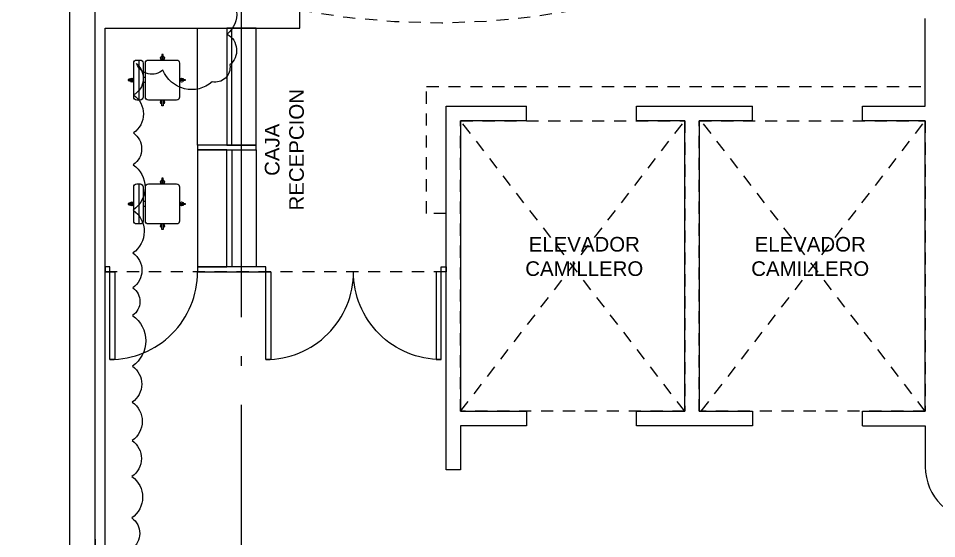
# Model space of a CAD drawing. Header units: metres. Extents: x -22 to 564, y 0 to 143.
# Drawn here: x 19.43 to 28.86, y 43.14 to 48.48 of the extents above; entities that cross this region are included whole.
import ezdxf
from ezdxf.xclip import XClip

# ---------------------------------------------------------------- set-up
doc = ezdxf.new("R2010")
doc.units = ezdxf.units.M
doc.header["$XCLIPFRAME"] = 2
doc.linetypes.add('EJES630', pattern=[6.3, 5.5, -0.4, 0, -0.4])
doc.linetypes.add('XREF PB NEURO-ONCOLOGIA$0$CONJUNTO TLAHUAC$0$HIDDEN2', pattern=[0.1875, 0.125, -0.0625])
doc.layers.add('EJES', color=11, linetype='EJES630', lineweight=0)
doc.layers.add('XREF PB NEURO-ONCOLOGIA$0$MUROS DE TABLAROCA', color=150, linetype='Continuous', lineweight=13)
for name, color, linetype in [('TEXTO', 7, 'Continuous'), ('XREF  PB CONJ$0$PARQUE', 251, 'Continuous'), ('XREF PB NEURO-ONCOLOGIA$0$CANCELES', 1, 'Continuous'), ('XREF PB NEURO-ONCOLOGIA$0$MOBILIARIO', 161, 'Continuous'), ('XREF PB NEURO-ONCOLOGIA$0$Mobiliario Fijo', 40, 'Continuous'), ('XREF PB NEURO-ONCOLOGIA$0$MUROS', 3, 'Continuous'), ('XREF PB NEURO-ONCOLOGIA$0$PROYECCIÓN', 8, 'XREF PB NEURO-ONCOLOGIA$0$CONJUNTO TLAHUAC$0$HIDDEN2'), ('XREF PB NEURO-ONCOLOGIA$0$PUERTAS', 253, 'Continuous'), ('XREF PB NEURO-ONCOLOGIA$0$TABIQUES BLINDADOS', 30, 'Continuous')]:
    doc.layers.add(name, color=color, linetype=linetype)
doc.styles.add('100 LOCALES 25', font='arial.ttf', dxfattribs={"height": 0.25})

# ---------------------------------------------------------------- blocks, each defined once
blk = doc.blocks.new('XREF PB NEURO-ONCOLOGIA$0$silla')
at = {"layer": 'XREF PB NEURO-ONCOLOGIA$0$MOBILIARIO'}
for p, q in [((54.2588, 36.8035), (54.6688, 36.8035)), ((54.4388, 36.7364), (54.4388, 36.7603)), ((54.4888, 36.7364), (54.4888, 36.7603))]:
    blk.add_line(p, q, dxfattribs=at)
for points in [[(54.6688, 36.8261, 0.414214), (54.6388, 36.8561), (54.2888, 36.8561, 0.414214), (54.2588, 36.8261), (54.2588, 36.7903, 0.414214), (54.2888, 36.7603), (54.6388, 36.7603, 0.414214), (54.6688, 36.7903)], [(54.6688, 36.7064, 0.414214), (54.6388, 36.7364), (54.2888, 36.7364, 0.414214), (54.2588, 36.7064), (54.2588, 36.4164, 0.414214), (54.2888, 36.3864), (54.6388, 36.3864, 0.414214), (54.6688, 36.4164)]]:
    blk.add_lwpolyline(points, format="xyb", close=True, dxfattribs=at)
for points in [[(54.4576, 36.8561), (54.4576, 36.9147), (54.47, 36.9147), (54.47, 36.8561)], [(54.2588, 36.5552), (54.2003, 36.5552), (54.2003, 36.5676), (54.2588, 36.5676)], [(54.6688, 36.5552), (54.7274, 36.5552), (54.7274, 36.5676), (54.6688, 36.5676)], [(54.4576, 36.3864), (54.4576, 36.3279), (54.47, 36.3279), (54.47, 36.3864)]]:
    blk.add_lwpolyline(points, dxfattribs=at)
for centre, start, end in [((54.4638, 36.8777), 107.37707, 252.62293), ((54.4638, 36.8777), 287.37803, 72.62197), ((54.2372, 36.5614), 17.37803, 162.62197), ((54.6904, 36.5614), 17.37803, 162.62197), ((54.2372, 36.5614), 197.37707, 342.62293), ((54.6904, 36.5614), 197.37707, 342.62293), ((54.4638, 36.3648), 107.37707, 252.62293), ((54.4638, 36.3648), 287.37803, 72.62197)]:
    blk.add_arc(centre, 0.0207, start, end, dxfattribs=at)
blk = doc.blocks.new('XREF PB NEURO-ONCOLOGIA')
at = {"layer": 'XREF PB NEURO-ONCOLOGIA$0$CANCELES', "elevation": 0}
for points in [[(12.4017, 25.1262), (12.4517, 25.1262), (12.4517, 25.1762), (12.4017, 25.1762)], [(12.4017, 23.5262), (12.4517, 23.5262), (12.4517, 24.2262), (12.4017, 24.2262)], [(13.6517, 23.6262), (13.7017, 23.6262), (13.7017, 24.2262), (13.6517, 24.2262)], [(13.6517, 23.9262), (13.6517, 23.8762), (12.4517, 23.8762), (12.4517, 23.9262)], [(13.7017, 23.9262), (13.7017, 23.8762), (14.9017, 23.8762), (14.9017, 23.9262)], [(12.4017, 21.7262), (12.4517, 21.7262), (12.4517, 21.6762), (12.4017, 21.6762)]]:
    blk.add_lwpolyline(points, close=True, dxfattribs=at)
for points in [[(11.5017, 23.5262), (12.4017, 23.5262), (12.4017, 23.4762), (11.5017, 23.4762), (11.5017, 23.5262, 0.414214), (12.4017, 22.6262)], [(11.5017, 21.7262), (12.4017, 21.7262), (12.4017, 21.7762), (11.5017, 21.7762), (11.5017, 21.7262, -0.414214), (12.4017, 22.6262)]]:
    blk.add_lwpolyline(points, format="xyb", dxfattribs=at)
at = {"layer": 'XREF PB NEURO-ONCOLOGIA$0$Mobiliario Fijo', "linetype": 'Continuous', "elevation": 0}
for points in [[(13.6517, 24.2262), (12.4517, 24.2262), (12.4517, 23.9262), (13.6517, 23.9262)], [(13.7017, 24.2262), (14.9017, 24.2262), (14.9017, 23.9262), (13.7017, 23.9262)], [(13.6517, 23.6262), (12.4517, 23.6262), (12.4517, 23.9262), (13.6517, 23.9262)], [(13.7017, 23.6262), (14.9017, 23.6262), (14.9017, 23.9262), (13.7017, 23.9262)]]:
    blk.add_lwpolyline(points, close=True, dxfattribs=at)
at = {"layer": 'XREF PB NEURO-ONCOLOGIA$0$MUROS'}
for p, q in [((10.3717, 21.5262), (10.3717, 21.6762)), ((10.8217, 21.5262), (10.3717, 21.5262)), ((13.9517, 20.8512), (14.1017, 20.8512)), ((13.9517, 19.7209), (14.1017, 19.7209)), ((13.9517, 18.5312), (14.1017, 18.5312)), ((10.8217, 17.4009), (10.9717, 17.4009)), ((10.8217, 17.4009), (10.8217, 16.7562)), ((10.9717, 17.4009), (10.9717, 16.7562)), ((13.9517, 16.7562), (13.9517, 17.4009)), ((13.9517, 17.4009), (14.1017, 17.4009)), ((14.1017, 17.4009), (14.1017, 16.7562)), ((10.8217, 16.7562), (10.4017, 16.7562)), ((10.9717, 16.7562), (13.9517, 16.7562)), ((14.1017, 16.7562), (15.0017, 16.7562))]:
    blk.add_line(p, q, dxfattribs=at)
for points in [[(10.3717, 21.6762), (14.1017, 21.6762), (14.1017, 20.8512)], [(13.9517, 20.8512), (13.9517, 21.5262), (10.9717, 21.5262), (10.9717, 20.8512), (10.8217, 20.8512), (10.8217, 21.5262)], [(13.9517, 18.5312), (13.9517, 19.0762), (10.9717, 19.0762), (10.9717, 18.5312), (10.8217, 18.5312), (10.8217, 19.7209), (10.9717, 19.7209), (10.9717, 19.2262), (13.9517, 19.2262), (13.9517, 19.7209)], [(14.1017, 19.7209), (14.1017, 18.5312)]]:
    blk.add_lwpolyline(points, dxfattribs=at)
blk.add_arc((10.4017, 16.2062), 0.55, 90, 180, dxfattribs=at)
at = {"layer": 'XREF PB NEURO-ONCOLOGIA$0$MUROS DE TABLAROCA'}
for points in [[(7.9017, 23.9844, -0.321682), (9.7017, 25.2762), (14.9017, 25.2762)], [(7.9017, 16.9562), (7.9017, 23.3762, -0.414214), (9.7017, 25.1762), (14.9017, 25.1762)]]:
    blk.add_lwpolyline(points, format="xyb", dxfattribs=at)
blk.add_lwpolyline([(14.9017, 25.1762), (14.9017, 23.1762), (16.0017, 23.1762)], dxfattribs=at)
at = {"layer": 'XREF PB NEURO-ONCOLOGIA$0$PROYECCIÓN'}
for p, q in [((12.4017, 21.6762), (12.4017, 25.1762)), ((10.9717, 19.2262, 0), (13.9517, 21.5262)), ((10.9717, 21.5262), (13.9517, 19.2262, 0)), ((10.9717, 16.7562, 0), (13.9517, 19.0562)), ((10.9717, 19.0562), (13.9517, 16.7562, 0))]:
    blk.add_line(p, q, dxfattribs=at)
at = {"layer": 'XREF PB NEURO-ONCOLOGIA$0$PROYECCIÓN', "elevation": 0}
blk.add_lwpolyline([(15.0872, 23.1762, 0.256404), (17.4017, 16.1365, 0.256404)], format="xyb", dxfattribs=at)
at = {"layer": 'XREF PB NEURO-ONCOLOGIA$0$PROYECCIÓN'}
blk.add_lwpolyline([(13.0017, 21.6762), (13.0017, 21.8762), (14.3017, 21.8762), (14.3017, 16.7562)], dxfattribs=at)
for points in [[(10.9717, 21.5262), (13.9517, 21.5262), (13.9517, 19.2262), (10.9717, 19.2262)], [(10.9717, 19.0762), (13.9517, 19.0762), (13.9517, 16.7562), (10.9717, 16.7562)]]:
    blk.add_lwpolyline(points, close=True, dxfattribs=at)
at = {"layer": 'XREF PB NEURO-ONCOLOGIA$0$PUERTAS', "elevation": 0}
blk.add_lwpolyline([(11.5017, 25.1262), (12.4017, 25.1262), (12.4017, 25.0762), (11.5017, 25.0762), (11.5017, 25.1262, 0.414214), (12.4017, 24.2262)], format="xyb", dxfattribs=at)
at = {"layer": 'XREF PB NEURO-ONCOLOGIA$0$TABIQUES BLINDADOS'}
for points in [[(7.2917, 24.2762), (7.2917, 25.5362), (15.6418, 25.5362), (15.6418, 26.2263), (16.2017, 26.2263), (16.2017, 25.9663), (15.9018, 25.9663), (15.9018, 24.2762)], [(7.5517, 24.2762), (7.5517, 25.2762), (15.6418, 25.2762), (15.6418, 24.2762)]]:
    blk.add_lwpolyline(points, dxfattribs=at)
at = {"layer": 'XREF PB NEURO-ONCOLOGIA$0$MOBILIARIO', "xscale": -1}
for p in [(67.5617, -11.9746, 0), (68.8327, -11.9746, 0)]:
    blk.add_blockref('XREF PB NEURO-ONCOLOGIA$0$silla', p, dxfattribs=at)
blk = doc.blocks.new('XREF  PB CONJ')
at = {"layer": 'XREF  PB CONJ$0$PARQUE', "true_color": 0x136734}
h = blk.add_hatch(dxfattribs=at)
h.set_pattern_fill('CROSS', color=116, scale=0.02, angle=90)
edge = h.paths.add_edge_path()
edge.add_line((3.5883, 104.6056), (1.6936, 104.3684))
edge.add_line((1.6936, 104.3684), (2.4784, 17.6083))
edge.add_line((2.4784, 17.6083), (97.731, 17.9336))
edge.add_arc((97.7247, 19.237), 1.3034, 270.27519, 363.10058)
edge.add_line((99.0262, 19.3075), (96.4762, 19.3078))
edge.add_line((96.4762, 19.3078), (96.602, 20.224))
edge.add_line((96.602, 20.224), (62.4128, 20.224))
edge.add_arc((58.6329, 24.6535), 5.8231, 229.52466, 310.47534, ccw=False)
edge.add_line((54.8531, 20.224), (26.2527, 20.2188))
edge.add_line((26.2527, 20.2188), (4.2837, 20.0304))
edge.add_line((4.2837, 20.0304), (4.055, 46.6913))
edge.add_line((4.055, 46.6913), (2.3881, 46.6912))
edge.add_line((2.3881, 46.6912), (2.3881, 54.8033))
edge.add_line((2.3881, 54.8033), (3.9854, 54.8034))
edge.add_line((3.9854, 54.8034), (3.7464, 82.6679))
edge.add_line((3.7464, 82.6679), (3.6185, 95.2556))
edge.add_line((3.6185, 95.2556), (3.5883, 104.6056))

msp = doc.modelspace()

# ---------------------------------------------------------------- block references
at = {"rotation": 90}
msp.add_blockref('XREF PB NEURO-ONCOLOGIA', (45.501, 33.4734), dxfattribs=at)

# ---------------------------------------------------------------- next in the draw order: texts
at = {"layer": 'TEXTO', "insert": (21.9649, 46.2898), "char_height": 0.15, "width": 1.674895, "attachment_point": 1, "rotation": 90, "style": '100 LOCALES 25'}
msp.add_mtext('\\pxqc;CAJA RECEPCION', dxfattribs=at)
at = {"layer": 'TEXTO', "char_height": 0.15, "width": 1.674895, "attachment_point": 1, "style": '100 LOCALES 25'}
for insert in [(24.4064, 46.2331), (26.7256, 46.2331)]:
    msp.add_mtext('\\pxqc;ELEVADOR\\PCAMILLERO', dxfattribs=dict(at, insert=insert))

# ---------------------------------------------------------------- next in the draw order: block references
ref = msp.add_blockref('XREF  PB CONJ', (67.8976, 28.71, 0), dxfattribs=dict(rotation=89.50849308405942))
XClip(ref).set_block_clipping_path([(-2.936402334, 82.9334608569), (21.1250270707, 82.9334608569), (21.1250270707, 49.0397586863), (26.6296707885, 49.0397586863), (26.6284018429, 17.4712422498), (-2.8531787476, 17.4341989701)])

# ---------------------------------------------------------------- next in the draw order: linework, layer by layer
at = {"color": 3}
msp.add_lwpolyline([(21.5411, 48.7582, -0.520567), (21.5789, 48.3141, -0.520567), (21.6059, 47.9971, -0.520567), (21.4234, 47.8236, -0.520567), (20.9195, 47.945, -0.520567), (20.6476, 48.0105, -0.520567), (20.618, 47.6895, -0.520567), (20.6163, 47.3, -0.520567), (20.6149, 46.9739, -0.520567), (20.6129, 46.5089, -0.520567), (20.6109, 46.0685, -0.520567), (20.6094, 45.7108, -0.520567), (20.6081, 45.4283, -0.520567), (20.6059, 44.9071, -0.520567), (20.6043, 44.5382, -0.520567), (20.6025, 44.1443, -0.520567), (20.6009, 43.7747, -0.520567), (20.5991, 43.3508, -0.520567), (20.5977, 43.0335, -0.520567)], format="xyb", dxfattribs=at)
at = {"layer": 'EJES'}
msp.add_line((21.7249, 32.6099), (21.7249, 59.0501), dxfattribs=at)

doc.saveas('drawing.dxf')
